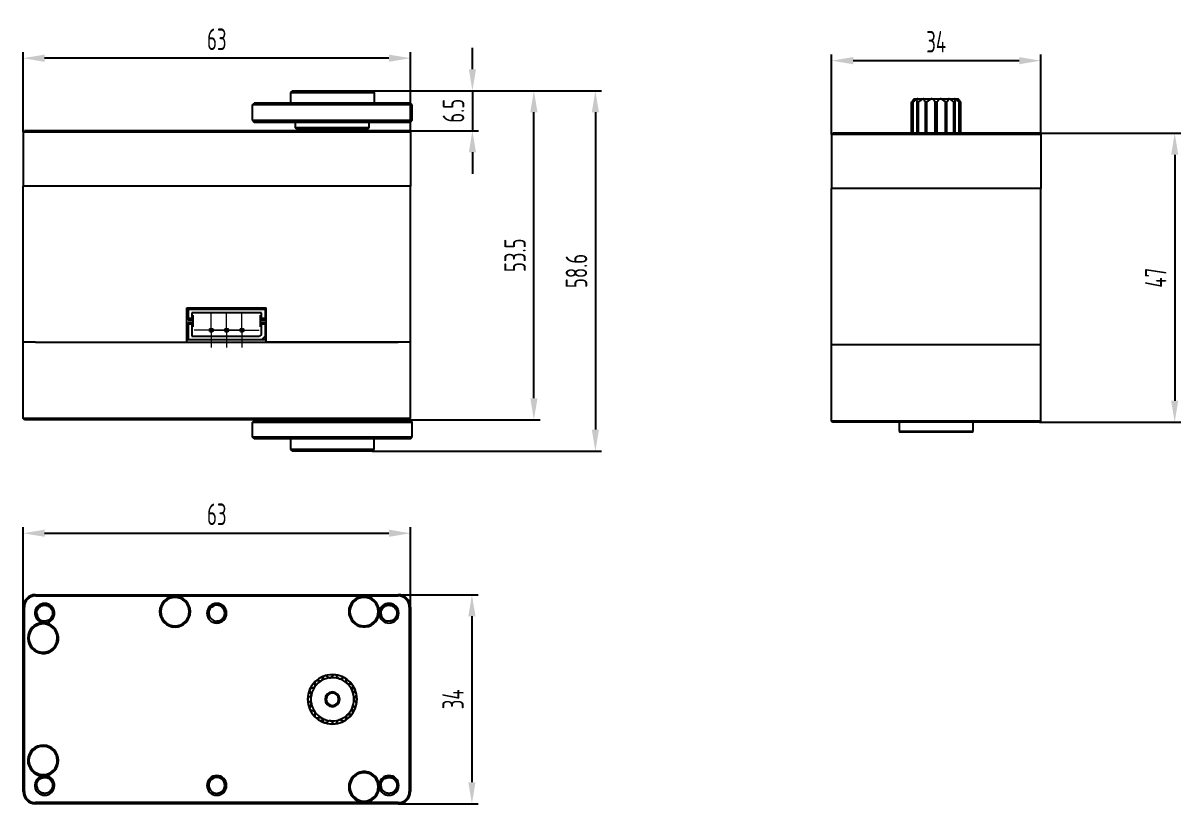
# Model space of a CAD drawing. Header units: inches. Extents: x -25 to 752, y -5 to 292.
# Drawn here: x 564.1 to 752.4, y 39.6 to 166.6 of the extents above; entities that cross this region are included whole.
import ezdxf

# ---------------------------------------------------------------- set-up
doc = ezdxf.new("R2010")
doc.units = ezdxf.units.IN
doc.header["$MEASUREMENT"] = 0
doc.layers.add('7标注层', color=4, linetype='Continuous')
doc.styles.add('PC_TEXTSTYLE', font='ISOCP.SHX', dxfattribs={"width": 0.707, "bigfont": 'GBCBIG.SHX'})
doc.dimstyles.new('GB_LINEAR', dxfattribs={"dimtxt": 3.5, "dimasz": 3.5, "dimexe": 1, "dimexo": 0, "dimgap": 1.5, "dimtad": 1, "dimdsep": 46, "dimtxsty": 'PC_TEXTSTYLE', "dimcen": 0, "dimclrd": 256, "dimclrt": 3, "dimadec": 0, "dimazin": 2, "dimtp": 0.1, "dimtm": 0.1, "dimtfac": 0.71, "dimtdec": 3, "dimtmove": 0, "dimatfit": 3, "dimfxl": 1, "dimtfill": 1, "dimarcsym": 0})

# ---------------------------------------------------------------- blocks, each defined once
blk = doc.blocks.new('*D39')
at = {"layer": '7标注层', "color": 0, "lineweight": -2}
for p, q in [((564.08, 148.88), (564.08, 161.88)), ((627.08, 148.88), (627.08, 161.88))]:
    blk.add_line(p, q, dxfattribs=at)
at = {"layer": '7标注层', "lineweight": -2}
blk.add_line((623.58, 160.88), (567.58, 160.88), dxfattribs=at)
at = {"layer": '7标注层'}
for points in [[(567.58, 161.46), (567.58, 160.29), (564.08, 160.88)], [(623.58, 160.29), (623.58, 161.46), (627.08, 160.88)]]:
    blk.add_solid(points, dxfattribs=at)
at = {"layer": 'Defpoints', "color": 0}
for p in [(564.08, 160.88), (564.08, 148.88), (627.08, 148.88)]:
    blk.add_point(p, dxfattribs=at)
at = {"layer": '7标注层', "color": 3, "insert": (595.58, 163.95), "char_height": 3.5, "attachment_point": 5, "style": 'PC_TEXTSTYLE', "bg_fill": 3, "box_fill_scale": 1.25, "bg_fill_color": 257, "bg_fill_transparency": 0}
blk.add_mtext('63', dxfattribs=at)
blk = doc.blocks.new('*D40')
at = {"layer": '7标注层', "color": 0, "lineweight": -2}
for p, q in [((695.6, 148.48), (695.6, 161.48)), ((729.6, 148.48), (729.6, 161.48))]:
    blk.add_line(p, q, dxfattribs=at)
at = {"layer": '7标注层', "lineweight": -2}
blk.add_line((699.1, 160.48), (726.1, 160.48), dxfattribs=at)
at = {"layer": '7标注层'}
for points in [[(699.1, 161.06), (699.1, 159.89), (695.6, 160.48)], [(726.1, 159.89), (726.1, 161.06), (729.6, 160.48)]]:
    blk.add_solid(points, dxfattribs=at)
at = {"layer": 'Defpoints', "color": 0}
for p in [(729.6, 160.48), (695.6, 148.48), (729.6, 148.48)]:
    blk.add_point(p, dxfattribs=at)
at = {"layer": '7标注层', "color": 3, "insert": (712.6, 163.55), "char_height": 3.5, "attachment_point": 5, "style": 'PC_TEXTSTYLE', "bg_fill": 3, "box_fill_scale": 1.25, "bg_fill_color": 257, "bg_fill_transparency": 0}
blk.add_mtext('34', dxfattribs=at)
blk = doc.blocks.new('*D41')
at = {"layer": '7标注层', "color": 0, "lineweight": -2}
for p, q in [((729.4, 148.68), (752.4, 148.68)), ((729.4, 101.68), (752.4, 101.68))]:
    blk.add_line(p, q, dxfattribs=at)
at = {"layer": '7标注层', "lineweight": -2}
blk.add_line((751.4, 145.18), (751.4, 105.18), dxfattribs=at)
at = {"layer": '7标注层'}
for points in [[(751.98, 145.18), (750.82, 145.18), (751.4, 148.68)], [(750.82, 105.18), (751.98, 105.18), (751.4, 101.68)]]:
    blk.add_solid(points, dxfattribs=at)
at = {"layer": 'Defpoints', "color": 0}
for p in [(729.4, 148.68), (729.4, 101.68), (751.4, 101.68)]:
    blk.add_point(p, dxfattribs=at)
at = {"layer": '7标注层', "color": 3, "insert": (748.32, 125.18), "char_height": 3.5, "attachment_point": 5, "rotation": 90, "style": 'PC_TEXTSTYLE', "bg_fill": 3, "box_fill_scale": 1.25, "bg_fill_color": 257, "bg_fill_transparency": 0}
blk.add_mtext('47', dxfattribs=at)
blk = doc.blocks.new('*D42')
at = {"layer": '7标注层', "color": 0, "lineweight": -2}
for p, q in [((564.08, 71.63), (564.08, 84.63)), ((627.08, 71.63), (627.08, 84.63))]:
    blk.add_line(p, q, dxfattribs=at)
at = {"layer": '7标注层', "lineweight": -2}
blk.add_line((567.58, 83.63), (623.58, 83.63), dxfattribs=at)
at = {"layer": '7标注层'}
for points in [[(567.58, 84.22), (567.58, 83.05), (564.08, 83.63)], [(623.58, 83.05), (623.58, 84.22), (627.08, 83.63)]]:
    blk.add_solid(points, dxfattribs=at)
at = {"layer": 'Defpoints', "color": 0}
for p in [(627.08, 83.63), (564.08, 71.63), (627.08, 71.63)]:
    blk.add_point(p, dxfattribs=at)
at = {"layer": '7标注层', "color": 3, "insert": (595.58, 86.71), "char_height": 3.5, "attachment_point": 5, "style": 'PC_TEXTSTYLE', "bg_fill": 3, "box_fill_scale": 1.25, "bg_fill_color": 257, "bg_fill_transparency": 0}
blk.add_mtext('63', dxfattribs=at)
blk = doc.blocks.new('*D43')
at = {"layer": '7标注层', "color": 0, "lineweight": -2}
for p, q in [((625.08, 73.63), (638.08, 73.63)), ((625.08, 39.63), (638.08, 39.63))]:
    blk.add_line(p, q, dxfattribs=at)
at = {"layer": '7标注层', "lineweight": -2}
blk.add_line((637.08, 70.13), (637.08, 43.13), dxfattribs=at)
at = {"layer": '7标注层'}
for points in [[(637.67, 70.13), (636.5, 70.13), (637.08, 73.63)], [(636.5, 43.13), (637.67, 43.13), (637.08, 39.63)]]:
    blk.add_solid(points, dxfattribs=at)
at = {"layer": 'Defpoints', "color": 0}
for p in [(625.08, 73.63), (625.08, 39.63), (637.08, 39.63)]:
    blk.add_point(p, dxfattribs=at)
at = {"layer": '7标注层', "color": 3, "insert": (634.01, 56.63), "char_height": 3.5, "attachment_point": 5, "rotation": 90, "style": 'PC_TEXTSTYLE', "bg_fill": 3, "box_fill_scale": 1.25, "bg_fill_color": 257, "bg_fill_transparency": 0}
blk.add_mtext('34', dxfattribs=at)
blk = doc.blocks.new('SW_CENTERMARKSYMBOL_0')
at = {"color": 0, "linetype": 'Continuous', "lineweight": 18}
for p, q in [((0, 2.5), (0, 2.8)), ((0, 0), (0, 2.5)), ((-2.5, 0), (-2.8, 0)), ((0, 0), (-2.5, 0)), ((0, 0), (0, -2.5)), ((0, 0), (2.5, 0)), ((2.5, 0), (2.8, 0)), ((0, -2.5), (0, -2.8))]:
    blk.add_line(p, q, dxfattribs=at)
blk = doc.blocks.new('SW_CENTERMARKSYMBOL_1')
at = {"color": 0, "linetype": 'Continuous', "lineweight": 18}
for p, q in [((0, 2.5), (0, 2.8)), ((0, 0), (0, 2.5)), ((-2.5, 0), (-2.8, 0)), ((0, 0), (-2.5, 0)), ((0, 0), (0, -2.5)), ((0, 0), (2.5, 0)), ((2.5, 0), (2.8, 0)), ((0, -2.5), (0, -2.8))]:
    blk.add_line(p, q, dxfattribs=at)
blk = doc.blocks.new('SW_CENTERMARKSYMBOL_2')
at = {"color": 0, "linetype": 'Continuous', "lineweight": 18}
for p, q in [((0, 2.5), (0, 2.8)), ((0, 0), (0, 2.5)), ((-2.5, 0), (-2.8, 0)), ((0, 0), (-2.5, 0)), ((0, 0), (0, -2.5)), ((0, 0), (2.5, 0)), ((2.5, 0), (2.8, 0)), ((0, -2.5), (0, -2.8))]:
    blk.add_line(p, q, dxfattribs=at)
blk = doc.blocks.new('*D44')
at = {"layer": '7标注层', "color": 0, "lineweight": -2}
for p, q in [((620.88, 155.58), (658.16, 155.58)), ((620.88, 96.98), (658.16, 96.98))]:
    blk.add_line(p, q, dxfattribs=at)
at = {"layer": '7标注层', "lineweight": -2}
blk.add_line((657.16, 152.08), (657.16, 100.48), dxfattribs=at)
at = {"layer": '7标注层'}
for points in [[(657.75, 152.08), (656.58, 152.08), (657.16, 155.58)], [(656.58, 100.48), (657.75, 100.48), (657.16, 96.98)]]:
    blk.add_solid(points, dxfattribs=at)
at = {"layer": 'Defpoints', "color": 0}
for p in [(620.88, 155.58), (620.88, 96.98), (657.16, 96.98)]:
    blk.add_point(p, dxfattribs=at)
at = {"layer": '7标注层', "color": 3, "insert": (654.09, 126.28), "char_height": 3.5, "attachment_point": 5, "rotation": 90, "style": 'PC_TEXTSTYLE', "bg_fill": 3, "box_fill_scale": 1.25, "bg_fill_color": 257, "bg_fill_transparency": 0}
blk.add_mtext('58.6', dxfattribs=at)
blk = doc.blocks.new('*D45')
at = {"layer": '7标注层', "lineweight": -2}
for p, q in [((637.16, 159.08), (637.16, 162.58)), ((637.16, 155.58), (637.16, 149.08)), ((637.16, 145.58), (637.16, 142.08))]:
    blk.add_line(p, q, dxfattribs=at)
at = {"layer": '7标注层', "color": 0, "lineweight": -2}
for p, q in [((620.88, 155.58), (638.16, 155.58)), ((626.88, 149.08), (638.16, 149.08))]:
    blk.add_line(p, q, dxfattribs=at)
at = {"layer": '7标注层'}
for points in [[(636.58, 159.08), (637.75, 159.08), (637.16, 155.58)], [(637.75, 145.58), (636.58, 145.58), (637.16, 149.08)]]:
    blk.add_solid(points, dxfattribs=at)
at = {"layer": 'Defpoints', "color": 0}
for p in [(620.88, 155.58), (626.88, 149.08)]:
    blk.add_point(p, dxfattribs=at)
at = {"layer": '7标注层', "color": 3, "insert": (634.09, 152.33), "char_height": 3.5, "attachment_point": 5, "rotation": 90, "style": 'PC_TEXTSTYLE', "bg_fill": 3, "box_fill_scale": 1.25, "bg_fill_color": 257, "bg_fill_transparency": 0}
blk.add_mtext('6.5', dxfattribs=at)
at = {"layer": 'Defpoints', "color": 0}
blk.add_point((637.16, 149.08), dxfattribs=at)
blk = doc.blocks.new('*D46')
at = {"layer": '7标注层', "color": 0, "lineweight": -2}
for p, q in [((642.43, 155.58), (648.16, 155.58)), ((626.88, 102.08), (648.16, 102.08))]:
    blk.add_line(p, q, dxfattribs=at)
at = {"layer": '7标注层', "lineweight": -2}
blk.add_line((647.16, 105.58), (647.16, 152.08), dxfattribs=at)
at = {"layer": '7标注层'}
for points in [[(647.75, 152.08), (646.58, 152.08), (647.16, 155.58)], [(646.58, 105.58), (647.75, 105.58), (647.16, 102.08)]]:
    blk.add_solid(points, dxfattribs=at)
at = {"layer": 'Defpoints', "color": 0}
for p in [(642.43, 155.58), (647.16, 155.58), (626.88, 102.08)]:
    blk.add_point(p, dxfattribs=at)
at = {"layer": '7标注层', "color": 3, "insert": (644.09, 128.83), "char_height": 3.5, "attachment_point": 5, "rotation": 90, "style": 'PC_TEXTSTYLE', "bg_fill": 3, "box_fill_scale": 1.25, "bg_fill_color": 257, "bg_fill_transparency": 0}
blk.add_mtext('53.5', dxfattribs=at)

msp = doc.modelspace()

# ---------------------------------------------------------------- linework, layer by layer
at = {"color": 7, "linetype": 'Continuous', "lineweight": 25}
for p, q in [((708.608, 148.677), (708.608, 153.777)), ((708.753, 148.677), (708.753, 153.777)), ((708.753, 153.777), (708.841, 153.777)), ((708.841, 148.677), (708.841, 153.777)), ((709.099, 154.277), (708.847, 154.026)), ((709.099, 154.277), (709.118, 154.277)), ((709.118, 154.277), (709.568, 154.277)), ((709.532, 148.677), (709.532, 153.777)), ((709.532, 153.777), (709.724, 153.777)), ((709.568, 154.277), (710.541, 154.277)), ((709.594, 154.239), (709.593, 154.248)), ((709.724, 148.677), (709.724, 153.777)), ((710.541, 154.277), (711.871, 154.277)), ((710.842, 148.677), (710.842, 153.777)), ((710.842, 153.777), (711.103, 153.777)), ((711.103, 148.677), (711.103, 153.777)), ((711.871, 154.277), (713.326, 154.277)), ((712.456, 148.677), (712.456, 153.777)), ((712.456, 153.777), (712.599, 153.777)), ((712.599, 153.777), (712.742, 153.777)), ((712.742, 148.677), (712.742, 153.777)), ((713.326, 154.277), (714.656, 154.277)), ((714.094, 148.677), (714.094, 153.777)), ((714.094, 153.777), (714.355, 153.777)), ((714.355, 148.677), (714.355, 153.777)), ((714.656, 154.277), (715.63, 154.277)), ((715.474, 148.677), (715.474, 153.777)), ((715.474, 153.777), (715.665, 153.777)), ((715.605, 154.247), (715.604, 154.239)), ((715.63, 154.277), (716.079, 154.277)), ((715.665, 148.677), (715.665, 153.777)), ((716.079, 154.277), (716.099, 154.277)), ((716.35, 154.025), (716.099, 154.277)), ((716.356, 148.677), (716.356, 153.777)), ((716.356, 153.777), (716.445, 153.777)), ((716.445, 148.677), (716.445, 153.777)), ((716.589, 148.677), (716.589, 153.777)), ((695.599, 148.477), (695.799, 148.677)), ((697.599, 148.477), (695.599, 148.477)), ((695.599, 148.477), (695.599, 139.677)), ((697.599, 148.677), (695.799, 148.677)), ((727.599, 148.677), (697.599, 148.677)), ((727.599, 148.477), (697.599, 148.477)), ((729.399, 148.677), (727.599, 148.677)), ((729.599, 148.477), (727.599, 148.477)), ((729.599, 148.477), (729.399, 148.677)), ((729.599, 148.477), (729.599, 139.677)), ((566.085, 140.077), (564.085, 140.077)), ((564.085, 114.677), (564.085, 140.077)), ((625.085, 140.077), (566.085, 140.077)), ((627.085, 140.077), (625.085, 140.077)), ((627.085, 114.677), (627.085, 140.077)), ((697.599, 139.677), (695.599, 139.677)), ((695.599, 114.277), (695.599, 139.677)), ((727.599, 139.677), (697.599, 139.677)), ((729.599, 139.677), (727.599, 139.677)), ((729.599, 114.277), (729.599, 139.677)), ((590.728, 120.277), (603.628, 120.277)), ((590.728, 114.677), (590.728, 120.277)), ((590.928, 120.077), (590.928, 118.627)), ((590.928, 120.077), (603.428, 120.077)), ((602.828, 119.477), (591.528, 119.477)), ((591.528, 119.477), (591.528, 118.627)), ((591.528, 119.077), (591.678, 119.077)), ((591.678, 119.077), (591.678, 117.177)), ((602.678, 117.177), (602.678, 119.077)), ((602.828, 119.077), (602.678, 119.077)), ((602.828, 118.627), (602.828, 119.477)), ((603.428, 120.077), (603.428, 118.627)), ((603.628, 114.677), (603.628, 120.277)), ((590.928, 118.627), (591.528, 118.627)), ((590.928, 118.327), (590.928, 118.627)), ((590.928, 118.327), (591.528, 118.327)), ((591.528, 117.927), (590.928, 117.927)), ((590.928, 117.627), (590.928, 117.927)), ((591.528, 117.627), (590.928, 117.627)), ((590.928, 117.627), (590.928, 115.077)), ((591.528, 118.627), (591.528, 118.327)), ((591.528, 117.927), (591.528, 117.627)), ((591.528, 117.627), (591.528, 115.677)), ((591.528, 117.177), (591.678, 117.177)), ((602.828, 117.177), (602.678, 117.177)), ((602.828, 118.627), (603.428, 118.627)), ((602.828, 118.327), (602.828, 118.627)), ((602.828, 118.327), (603.428, 118.327)), ((603.428, 117.927), (602.828, 117.927)), ((602.828, 117.627), (602.828, 117.927)), ((603.428, 117.627), (602.828, 117.627)), ((602.828, 115.977), (602.828, 117.627)), ((603.428, 118.627), (603.428, 118.327)), ((603.428, 117.927), (603.428, 117.627)), ((603.428, 117.627), (603.428, 115.677)), ((603.628, 115.077), (590.728, 115.077)), ((602.828, 115.077), (590.928, 115.077)), ((591.528, 115.677), (602.528, 115.677)), ((602.828, 115.977), (602.528, 115.677)), ((602.828, 115.077), (603.428, 115.677)), ((603.428, 115.477), (603.228, 115.477)), ((603.428, 115.677), (603.428, 115.477)), ((603.428, 115.477), (603.428, 115.077)), ((566.085, 114.677), (564.085, 114.677)), ((564.085, 102.277), (564.085, 114.677)), ((566.085, 114.677), (590.728, 114.677)), ((566.085, 114.677), (625.085, 114.677)), ((625.085, 114.677), (603.628, 114.677)), ((627.085, 114.677), (625.085, 114.677)), ((627.085, 102.277), (627.085, 114.677)), ((697.599, 114.277), (695.599, 114.277)), ((695.599, 101.877), (695.599, 114.277)), ((727.599, 114.277), (697.599, 114.277)), ((729.599, 114.277), (727.599, 114.277)), ((729.599, 101.877), (729.599, 114.277)), ((564.285, 102.077), (564.085, 102.277)), ((566.085, 102.277), (564.085, 102.277)), ((566.085, 102.077), (564.285, 102.077)), ((625.085, 102.277), (566.085, 102.277)), ((625.085, 102.077), (566.085, 102.077)), ((601.685, 101.977), (601.385, 101.677)), ((601.685, 101.977), (627.085, 101.977)), ((607.185, 102.077), (607.185, 101.977)), ((621.585, 101.977), (621.585, 102.077)), ((627.085, 102.277), (625.085, 102.277)), ((626.885, 102.077), (625.085, 102.077)), ((626.885, 102.077), (627.085, 102.277)), ((627.085, 101.977), (627.385, 101.677)), ((695.799, 101.677), (695.599, 101.877)), ((697.599, 101.877), (695.599, 101.877)), ((727.599, 101.877), (697.599, 101.877)), ((729.599, 101.877), (727.599, 101.877)), ((729.399, 101.677), (729.599, 101.877)), ((601.385, 99.277), (601.385, 101.677)), ((601.385, 101.677), (627.385, 101.677)), ((627.385, 99.277), (627.385, 101.677)), ((697.599, 101.677), (695.799, 101.677)), ((727.599, 101.677), (697.599, 101.677)), ((706.599, 101.677), (706.599, 100.177)), ((706.599, 100.177), (706.699, 100.077)), ((712.599, 100.177), (706.599, 100.177)), ((712.599, 100.077), (706.699, 100.077)), ((718.599, 100.177), (712.599, 100.177)), ((718.499, 100.077), (712.599, 100.077)), ((718.499, 100.077), (718.599, 100.177)), ((718.599, 100.177), (718.599, 101.677)), ((729.399, 101.677), (727.599, 101.677)), ((601.685, 98.977), (601.385, 99.277)), ((627.385, 99.277), (601.385, 99.277)), ((627.085, 98.977), (601.685, 98.977)), ((607.585, 98.977), (607.585, 97.277)), ((621.185, 97.277), (621.185, 98.977)), ((627.085, 98.977), (627.385, 99.277)), ((607.585, 97.277), (607.885, 96.977)), ((614.385, 97.277), (607.585, 97.277)), ((614.385, 96.977), (607.885, 96.977)), ((621.185, 97.277), (614.385, 97.277)), ((620.885, 96.977), (614.385, 96.977)), ((620.885, 96.977), (621.185, 97.277)), ((566.085, 73.632), (625.085, 73.632)), ((564.085, 41.632), (564.085, 71.632)), ((564.285, 41.632), (564.285, 71.632)), ((566.085, 73.432), (625.085, 73.432)), ((595.024, 71.791), (594.757, 71.613)), ((626.885, 71.632), (626.885, 41.632)), ((627.085, 71.632), (627.085, 41.632)), ((566.292, 70.494), (566.093, 70.473)), ((566.354, 70.286), (566.294, 70.586)), ((594.348, 70.231), (594.158, 70.169)), ((594.297, 70.569), (594.381, 70.151)), ((596.851, 70.486), (596.913, 70.516)), ((622.292, 70.494), (622.093, 70.473)), ((622.354, 70.286), (622.294, 70.586)), ((567.585, 69.332), (567.208, 69.407)), ((623.585, 69.332), (623.208, 69.407)), ((595.024, 43.791), (594.757, 43.613)), ((566.292, 42.494), (566.093, 42.473)), ((566.354, 42.286), (566.294, 42.586)), ((594.348, 42.231), (594.158, 42.169)), ((594.297, 42.569), (594.381, 42.151)), ((622.292, 42.494), (622.093, 42.473)), ((622.354, 42.286), (622.294, 42.586)), ((625.085, 39.832), (566.085, 39.832)), ((625.085, 39.632), (566.085, 39.632)), ((567.585, 41.332), (567.208, 41.407)), ((623.585, 41.332), (623.208, 41.407))]:
    msp.add_line(p, q, dxfattribs=at)
for centre in [(594.678, 116.652), (597.178, 116.652), (599.678, 116.652)]:
    msp.add_circle(centre, 0.3, dxfattribs=at)
for centre, radius, start, end in [((566.085, 71.632), 2, 90, 180), ((625.085, 71.632), 2, 0, 90), ((566.085, 71.632), 1.8, 90, 180), ((567.585, 70.632), 1.6, 90, 256.18384), ((567.585, 70.632), 1.6, 276.75854, 90), ((588.785, 70.882), 2.5, 90, 270), ((588.785, 70.882), 2.3, 90, 270), ((588.785, 70.882), 2.5, 270, 90), ((588.785, 70.882), 2.3, 270, 90), ((595.585, 70.632), 1.6, 90, 270), ((595.585, 70.632), 1.6, 270, 90), ((619.535, 70.882), 2.5, 3.03525, 180), ((619.535, 70.882), 2.3, 0, 180), ((623.585, 70.632), 1.6, 90, 166.17271), ((623.585, 70.632), 1.6, 270, 90), ((625.085, 71.632), 1.8, 0, 90), ((567.585, 70.632), 1.3, 186.09753, 258.09753), ((595.585, 70.632), 1.3, 198, 270), ((619.535, 70.882), 2.5, 180, 349.89854), ((619.535, 70.882), 2.3, 180, 0), ((623.585, 70.632), 1.6, 186.76527, 270), ((623.585, 70.632), 1.3, 186.09753, 258.09753), ((567.335, 66.582), 2.5, 93.0279, 180), ((567.335, 66.582), 2.5, 180, 79.9029), ((567.335, 66.582), 2.3, 86.48863, 180), ((567.335, 66.582), 2.3, 0, 86.48863), ((567.335, 66.582), 2.3, 180, 0), ((614.385, 56.632), 4.025, 0, 180), ((614.385, 56.632), 4, 110.04936, 129.95064), ((614.385, 56.632), 4, 105.95064, 110.04936), ((614.385, 56.632), 4, 86.04936, 105.95064), ((614.385, 56.632), 4, 81.95064, 86.04936), ((614.385, 56.632), 4, 62.04936, 81.95064), ((614.385, 56.632), 4, 153.95064, 158.04936), ((614.385, 56.632), 4, 134.04936, 153.95064), ((614.385, 56.632), 3.5, 144, 168), ((614.385, 56.632), 3.5, 120, 144), ((614.385, 56.632), 4, 129.95064, 134.04936), ((614.385, 56.632), 3.5, 96, 120), ((614.385, 56.632), 3.5, 72, 96), ((614.385, 56.632), 3.5, 48, 72), ((614.385, 56.632), 4, 57.95064, 62.04936), ((614.385, 56.632), 4, 38.04936, 57.95064), ((614.385, 56.632), 3.5, 24, 48), ((614.385, 56.632), 4, 33.95064, 38.04936), ((614.385, 56.632), 4, 14.04936, 33.95064), ((614.385, 56.632), 4.025, 180, 0), ((614.385, 56.632), 4, 177.95064, 180), ((614.385, 56.632), 4, 180, 182.04936), ((614.385, 56.632), 4, 158.04936, 177.95064), ((614.385, 56.632), 3.5, 168, 192), ((614.385, 56.632), 1.2, 90, 270), ((614.385, 56.632), 1, 90, 270), ((614.385, 56.632), 1.2, 270, 90), ((614.385, 56.632), 1, 270, 90), ((614.385, 56.632), 3.5, 0, 24), ((614.385, 56.632), 3.5, 336, 0), ((614.385, 56.632), 4, 9.95064, 14.04936), ((614.385, 56.632), 4, 0, 9.95064), ((614.385, 56.632), 4, 350.04936, 0), ((614.385, 56.632), 4, 182.04936, 201.95064), ((614.385, 56.632), 4, 201.95064, 206.04936), ((614.385, 56.632), 4, 206.04936, 225.95064), ((614.385, 56.632), 3.5, 192, 216), ((614.385, 56.632), 3.5, 312, 336), ((614.385, 56.632), 4, 326.04936, 345.95064), ((614.385, 56.632), 4, 345.95064, 350.04936), ((614.385, 56.632), 3.5, 216, 240), ((614.385, 56.632), 4, 225.95064, 230.04936), ((614.385, 56.632), 4, 230.04936, 249.95064), ((614.385, 56.632), 3.5, 240, 264), ((614.385, 56.632), 4, 249.95064, 254.04936), ((614.385, 56.632), 4, 254.04936, 273.95064), ((614.385, 56.632), 3.5, 264, 288), ((614.385, 56.632), 4, 278.04936, 297.95064), ((614.385, 56.632), 3.5, 288, 312), ((614.385, 56.632), 4, 297.95064, 302.04936), ((614.385, 56.632), 4, 302.04936, 321.95064), ((614.385, 56.632), 4, 321.95064, 326.04936), ((614.385, 56.632), 4, 273.95064, 278.04936), ((567.335, 46.682), 2.5, 0, 266.97304), ((567.335, 46.682), 2.3, 0, 180), ((567.335, 46.682), 2.3, 180, 273.51926), ((567.335, 46.682), 2.3, 273.51926, 0), ((567.335, 46.682), 2.5, 280.09691, 0), ((567.585, 42.632), 1.6, 103.81468, 270), ((567.585, 42.632), 1.6, 270, 83.24174), ((595.585, 42.632), 1.6, 90, 270), ((595.585, 42.632), 1.6, 270, 90), ((619.535, 42.382), 2.5, 10.10151, 180), ((619.535, 42.382), 2.3, 0, 180), ((623.585, 42.632), 1.6, 90, 173.23465), ((623.585, 42.632), 1.6, 270, 90), ((566.085, 41.632), 2, 180, 270), ((566.085, 41.632), 1.8, 180, 270), ((567.585, 42.632), 1.3, 186.09753, 258.09753), ((595.585, 42.632), 1.3, 198, 270), ((619.535, 42.382), 2.5, 180, 356.96496), ((619.535, 42.382), 2.3, 180, 0), ((623.585, 42.632), 1.6, 193.82699, 270), ((623.585, 42.632), 1.3, 186.09753, 258.09753), ((625.085, 41.632), 1.8, 270, 0), ((625.085, 41.632), 2, 270, 0)]:
    msp.add_arc(centre, radius, start, end, dxfattribs=at)
for points in [[(709.07, 154.239), (708.93, 154.111), (708.779, 153.961), (708.608, 153.777)], [(708.753, 153.777), (708.879, 153.961), (708.991, 154.111), (709.094, 154.239)], [(709.479, 154.239), (709.285, 154.111), (709.077, 153.961), (708.841, 153.777)], [(709.118, 154.277), (709.114, 154.277), (709.1, 154.267), (709.07, 154.239)], [(709.568, 154.277), (709.548, 154.277), (709.52, 154.267), (709.479, 154.239)], [(709.532, 153.777), (709.555, 153.961), (709.575, 154.111), (709.594, 154.239)], [(709.593, 154.258), (709.59, 154.272), (709.581, 154.277), (709.568, 154.277)], [(710.427, 154.239), (710.214, 154.111), (709.984, 153.961), (709.724, 153.777)], [(710.541, 154.277), (710.51, 154.277), (710.473, 154.267), (710.427, 154.239)], [(710.613, 154.239), (710.598, 154.266), (710.572, 154.277), (710.541, 154.277)], [(710.842, 153.777), (710.757, 153.961), (710.682, 154.111), (710.613, 154.239)], [(711.751, 154.239), (711.555, 154.111), (711.343, 153.961), (711.103, 153.777)], [(711.871, 154.277), (711.833, 154.277), (711.793, 154.267), (711.751, 154.239)], [(711.976, 154.239), (711.945, 154.266), (711.907, 154.277), (711.871, 154.277)], [(712.456, 153.777), (712.278, 153.961), (712.121, 154.111), (711.976, 154.239)], [(713.222, 154.239), (713.076, 154.111), (712.919, 153.961), (712.742, 153.777)], [(713.326, 154.277), (713.289, 154.277), (713.253, 154.267), (713.222, 154.239)], [(713.446, 154.239), (713.404, 154.266), (713.363, 154.277), (713.326, 154.277)], [(714.094, 153.777), (713.854, 153.961), (713.642, 154.111), (713.446, 154.239)], [(714.584, 154.239), (714.515, 154.111), (714.44, 153.961), (714.355, 153.777)], [(714.656, 154.277), (714.625, 154.277), (714.599, 154.267), (714.584, 154.239)], [(714.77, 154.239), (714.725, 154.266), (714.686, 154.277), (714.656, 154.277)], [(715.474, 153.777), (715.213, 153.961), (714.983, 154.111), (714.77, 154.239)], [(715.604, 154.239), (715.622, 154.111), (715.642, 153.961), (715.665, 153.777)], [(715.718, 154.239), (715.677, 154.266), (715.648, 154.277), (715.63, 154.277)], [(716.356, 153.777), (716.12, 153.961), (715.911, 154.111), (715.718, 154.239)], [(716.127, 154.239), (716.098, 154.266), (716.083, 154.277), (716.079, 154.277)], [(716.103, 154.239), (716.207, 154.111), (716.319, 153.961), (716.445, 153.777)], [(716.589, 153.777), (716.418, 153.961), (716.267, 154.111), (716.127, 154.239)], [(594.805, 71.852), (595.04, 71.994), (595.315, 72.065), (595.585, 72.057)], [(595.585, 71.932), (595.338, 71.932), (595.092, 71.86), (594.885, 71.728)], [(567.585, 69.324), (567.494, 69.327), (567.404, 69.339), (567.317, 69.36)], [(567.585, 69.051), (567.552, 69.053), (567.519, 69.055), (567.487, 69.057)], [(623.585, 69.324), (623.494, 69.327), (623.404, 69.339), (623.317, 69.36)], [(612.716, 59.752), (612.806, 59.946), (612.904, 60.154), (613.013, 60.39)], [(613.286, 60.478), (613.514, 60.352), (613.715, 60.24), (613.901, 60.137)], [(614.129, 60.161), (614.29, 60.301), (614.464, 60.452), (614.66, 60.623)], [(614.945, 60.593), (615.102, 60.385), (615.24, 60.201), (615.368, 60.031)], [(610.791, 58.389), (611.038, 58.474), (611.255, 58.549), (611.457, 58.618)], [(611.457, 58.618), (611.499, 58.633), (611.531, 58.659), (611.553, 58.69)], [(611.553, 58.69), (611.576, 58.721), (611.591, 58.758), (611.591, 58.804)], [(611.591, 58.804), (611.595, 59.017), (611.599, 59.247), (611.604, 59.507)], [(611.816, 59.699), (612.076, 59.676), (612.305, 59.656), (612.517, 59.637)], [(612.517, 59.637), (612.562, 59.633), (612.602, 59.645), (612.635, 59.663)], [(612.635, 59.663), (612.668, 59.683), (612.697, 59.711), (612.716, 59.752)], [(613.901, 60.137), (613.941, 60.115), (613.982, 60.109), (614.019, 60.113)], [(614.019, 60.113), (614.057, 60.117), (614.095, 60.131), (614.129, 60.161)], [(615.368, 60.031), (615.396, 59.995), (615.431, 59.973), (615.466, 59.961)], [(615.466, 59.961), (615.503, 59.949), (615.543, 59.947), (615.587, 59.96)], [(615.587, 59.96), (615.791, 60.022), (616.011, 60.09), (616.26, 60.166)], [(616.507, 60.023), (616.566, 59.769), (616.618, 59.544), (616.666, 59.337)], [(616.666, 59.337), (616.676, 59.293), (616.699, 59.258), (616.727, 59.233)], [(616.727, 59.233), (616.755, 59.208), (616.791, 59.189), (616.836, 59.183)], [(616.836, 59.183), (617.048, 59.157), (617.277, 59.129), (617.535, 59.098)], [(617.703, 58.866), (617.653, 58.61), (617.609, 58.384), (617.569, 58.175)], [(610.387, 56.775), (610.578, 56.953), (610.746, 57.11), (610.902, 57.255)], [(610.95, 57.48), (610.866, 57.676), (610.776, 57.888), (610.675, 58.128)], [(610.902, 57.255), (610.935, 57.286), (610.953, 57.323), (610.961, 57.36)], [(610.961, 57.36), (610.969, 57.398), (610.968, 57.438), (610.95, 57.48)], [(617.569, 58.175), (617.56, 58.131), (617.567, 58.09), (617.582, 58.056)], [(617.582, 58.056), (617.598, 58.021), (617.623, 57.99), (617.662, 57.966)], [(617.662, 57.966), (617.845, 57.856), (618.042, 57.737), (618.265, 57.603)], [(617.921, 56.747), (617.895, 56.71), (617.885, 56.67), (617.885, 56.632)], [(617.885, 56.632), (617.885, 56.594), (617.895, 56.555), (617.921, 56.518)], [(618.325, 57.324), (618.175, 57.11), (618.043, 56.921), (617.921, 56.747)], [(617.921, 56.518), (618.043, 56.343), (618.175, 56.154), (618.325, 55.941)], [(610.902, 56.009), (610.746, 56.155), (610.577, 56.312), (610.387, 56.489)], [(610.675, 55.137), (610.777, 55.377), (610.867, 55.589), (610.95, 55.785)], [(611.457, 54.647), (611.255, 54.716), (611.037, 54.791), (610.791, 54.876)], [(610.961, 55.905), (610.953, 55.942), (610.936, 55.978), (610.902, 56.009)], [(610.95, 55.785), (610.967, 55.827), (610.969, 55.868), (610.961, 55.905)], [(611.553, 54.575), (611.531, 54.606), (611.5, 54.632), (611.457, 54.647)], [(617.582, 55.209), (617.567, 55.174), (617.56, 55.134), (617.569, 55.089)], [(617.569, 55.089), (617.609, 54.88), (617.653, 54.654), (617.703, 54.398)], [(617.662, 55.299), (617.623, 55.276), (617.597, 55.243), (617.582, 55.209)], [(618.265, 55.661), (618.042, 55.527), (617.844, 55.408), (617.662, 55.299)], [(611.591, 54.461), (611.591, 54.506), (611.575, 54.545), (611.553, 54.575)], [(611.604, 53.757), (611.599, 54.018), (611.595, 54.248), (611.591, 54.461)], [(612.517, 53.627), (612.305, 53.609), (612.075, 53.589), (611.816, 53.566)], [(612.635, 53.601), (612.602, 53.62), (612.563, 53.631), (612.517, 53.627)], [(612.716, 53.513), (612.697, 53.554), (612.667, 53.583), (612.635, 53.601)], [(613.013, 52.875), (612.903, 53.111), (612.806, 53.32), (612.716, 53.513)], [(613.901, 53.128), (613.714, 53.024), (613.513, 52.912), (613.286, 52.786)], [(614.019, 53.152), (613.981, 53.156), (613.941, 53.15), (613.901, 53.128)], [(614.129, 53.104), (614.095, 53.133), (614.056, 53.148), (614.019, 53.152)], [(614.66, 52.642), (614.464, 52.813), (614.29, 52.964), (614.129, 53.104)], [(615.368, 53.234), (615.24, 53.063), (615.101, 52.879), (614.945, 52.672)], [(615.466, 53.304), (615.43, 53.292), (615.396, 53.27), (615.368, 53.234)], [(615.587, 53.305), (615.543, 53.318), (615.502, 53.315), (615.466, 53.304)], [(616.26, 53.099), (616.01, 53.175), (615.79, 53.243), (615.587, 53.305)], [(616.666, 53.928), (616.618, 53.72), (616.566, 53.495), (616.507, 53.242)], [(616.727, 54.031), (616.698, 54.006), (616.676, 53.972), (616.666, 53.928)], [(616.836, 54.081), (616.791, 54.076), (616.754, 54.056), (616.727, 54.031)], [(617.535, 54.167), (617.276, 54.135), (617.047, 54.107), (616.836, 54.081)], [(567.487, 44.208), (567.519, 44.21), (567.552, 44.212), (567.585, 44.214)], [(594.805, 43.852), (595.04, 43.994), (595.315, 44.065), (595.585, 44.057)], [(595.585, 43.932), (595.338, 43.932), (595.092, 43.86), (594.885, 43.728)], [(567.585, 41.324), (567.494, 41.327), (567.404, 41.339), (567.317, 41.36)], [(623.585, 41.324), (623.494, 41.327), (623.404, 41.339), (623.317, 41.36)]]:
    msp.add_open_spline(points, degree=3, dxfattribs=at)
for points, knots in [([(709.094, 154.239), (709.099, 154.246), (709.109, 154.258), (709.118, 154.271), (709.118, 154.273), (709.117, 154.274)], [0, 0, 0, 0, 0.3858346, 0.7233617, 1, 1, 1, 1]), ([(715.63, 154.277), (715.619, 154.276), (715.607, 154.275), (715.607, 154.264), (715.606, 154.263)], [0, 0, 0, 0, 0.9047559, 1, 1, 1, 1]), ([(716.081, 154.273), (716.081, 154.272), (716.081, 154.268), (716.095, 154.249), (716.103, 154.239)], [0, 0, 0, 0, 0.4187454, 1, 1, 1, 1]), ([(566.093, 70.473), (566.077, 70.682), (566.104, 70.893), (566.243, 71.284), (566.353, 71.464), (566.635, 71.762), (566.807, 71.879), (567.182, 72.034), (567.384, 72.071), (567.585, 72.066)], [0, 0, 0, 0, 0.25, 0.25, 0.5, 0.5, 0.75, 0.75, 1, 1, 1, 1]), ([(566.292, 70.494), (566.269, 70.712), (566.302, 70.935), (566.472, 71.338), (566.608, 71.518), (566.952, 71.789), (567.159, 71.88), (567.591, 71.951), (568.041, 71.91), (568.415, 71.657), (568.704, 71.329), (568.807, 71.127), (568.901, 70.7), (568.893, 70.474), (568.77, 70.055), (568.654, 69.861), (568.498, 69.707)], [0, 0, 0, 0, 0.125, 0.125, 0.25, 0.25, 0.375, 0.375, 0.5, 0.625, 0.625, 0.75, 0.75, 0.875, 0.875, 1, 1, 1, 1]), ([(567.585, 72.066), (567.867, 72.058), (568.144, 71.964), (568.596, 71.642), (568.771, 71.414), (568.964, 70.903), (568.981, 70.621), (568.859, 70.099), (568.719, 69.859), (568.526, 69.679)], [0, 0, 0, 0, 0.25, 0.25, 0.5, 0.5, 0.75, 0.75, 1, 1, 1, 1]), ([(594.158, 70.169), (594.065, 70.484), (594.08, 70.828), (594.315, 71.431), (594.533, 71.688), (594.805, 71.852)], [0, 0, 0, 0, 0.5, 0.5, 1, 1, 1, 1]), ([(594.885, 71.728), (594.644, 71.574), (594.457, 71.339), (594.265, 70.802), (594.26, 70.502), (594.348, 70.231)], [0, 0, 0, 0, 0.5, 0.5, 1, 1, 1, 1]), ([(595.585, 72.057), (595.771, 72.052), (595.956, 72.01), (596.293, 71.859), (596.445, 71.751), (596.696, 71.485), (596.794, 71.328), (596.922, 70.991), (596.952, 70.811), (596.942, 70.454), (596.901, 70.278), (596.757, 69.956), (596.653, 69.811), (596.399, 69.571), (596.249, 69.478), (595.927, 69.356), (595.755, 69.327), (595.585, 69.332)], [0, 0, 0, 0, 0.125, 0.125, 0.25, 0.25, 0.375, 0.375, 0.5, 0.5, 0.625, 0.625, 0.75, 0.75, 0.875, 0.875, 1, 1, 1, 1]), ([(595.585, 69.332), (595.755, 69.332), (595.925, 69.366), (596.239, 69.496), (596.384, 69.593), (596.624, 69.833), (596.721, 69.978), (596.851, 70.292), (596.885, 70.462), (596.885, 70.803), (596.851, 70.973), (596.721, 71.287), (596.624, 71.431), (596.384, 71.672), (596.239, 71.768), (595.925, 71.899), (595.755, 71.932), (595.585, 71.932)], [0, 0, 0, 0, 0.125, 0.125, 0.25, 0.25, 0.375, 0.375, 0.5, 0.5, 0.625, 0.625, 0.75, 0.75, 0.875, 0.875, 1, 1, 1, 1]), ([(622.093, 70.473), (622.077, 70.682), (622.104, 70.893), (622.243, 71.284), (622.353, 71.464), (622.635, 71.762), (622.807, 71.879), (623.182, 72.034), (623.384, 72.071), (623.585, 72.066)], [0, 0, 0, 0, 0.25, 0.25, 0.5, 0.5, 0.75, 0.75, 1, 1, 1, 1]), ([(622.292, 70.494), (622.269, 70.712), (622.302, 70.935), (622.472, 71.338), (622.608, 71.518), (622.952, 71.789), (623.159, 71.88), (623.591, 71.951), (624.041, 71.91), (624.415, 71.657), (624.704, 71.329), (624.807, 71.127), (624.901, 70.7), (624.893, 70.474), (624.77, 70.055), (624.654, 69.861), (624.498, 69.707)], [0, 0, 0, 0, 0.125, 0.125, 0.25, 0.25, 0.375, 0.375, 0.5, 0.625, 0.625, 0.75, 0.75, 0.875, 0.875, 1, 1, 1, 1]), ([(623.585, 72.066), (623.867, 72.058), (624.144, 71.964), (624.596, 71.642), (624.771, 71.414), (624.964, 70.903), (624.981, 70.621), (624.859, 70.099), (624.719, 69.859), (624.526, 69.679)], [0, 0, 0, 0, 0.25, 0.25, 0.5, 0.5, 0.75, 0.75, 1, 1, 1, 1]), ([(568.498, 69.708), (568.469, 69.681), (568.416, 69.631), (568.334, 69.569), (568.261, 69.521), (568.198, 69.485), (568.147, 69.46), (568.108, 69.442), (568.022, 69.406), (567.893, 69.366), (567.726, 69.337), (567.627, 69.334), (567.585, 69.333)], [0, 0, 0, 0, 0.1159662, 0.2170347, 0.303248, 0.3746545, 0.4312861, 0.4731483, 0.5002323, 0.7069007, 0.8736036, 1, 1, 1, 1]), ([(568.526, 69.679), (568.398, 69.561), (568.248, 69.468), (567.926, 69.347), (567.755, 69.319), (567.585, 69.324)], [0, 0, 0, 0, 0.5, 0.5, 1, 1, 1, 1]), ([(621.996, 70.444), (621.997, 70.481), (622, 70.554), (622.005, 70.664), (622.011, 70.774), (622.017, 70.847), (622.02, 70.883)], [0, 0, 0, 0, 0.2521995, 0.5014439, 0.7499598, 1, 1, 1, 1]), ([(622.02, 70.883), (622.022, 70.905), (622.025, 70.949), (622.029, 70.993), (622.031, 71.015)], [0, 0, 0, 0, 0.4968019, 1, 1, 1, 1]), ([(624.498, 69.708), (624.469, 69.681), (624.416, 69.631), (624.334, 69.569), (624.261, 69.521), (624.198, 69.485), (624.147, 69.46), (624.108, 69.442), (624.022, 69.406), (623.893, 69.366), (623.726, 69.337), (623.627, 69.334), (623.585, 69.333)], [0, 0, 0, 0, 0.1159662, 0.2170347, 0.303248, 0.3746545, 0.4312861, 0.4731483, 0.5002323, 0.7069007, 0.8736036, 1, 1, 1, 1]), ([(624.526, 69.679), (624.398, 69.561), (624.248, 69.468), (623.926, 69.347), (623.755, 69.319), (623.585, 69.324)], [0, 0, 0, 0, 0.5, 0.5, 1, 1, 1, 1]), ([(567.487, 69.057), (567.44, 69.06), (567.389, 69.063), (567.294, 69.07), (567.247, 69.075), (567.203, 69.079)], [0, 0, 0, 0, 0.4937879, 0.5330541, 1, 1, 1, 1]), ([(567.773, 69.044), (567.742, 69.045), (567.679, 69.047), (567.616, 69.05), (567.585, 69.051)], [0, 0, 0, 0, 0.5027946, 1, 1, 1, 1]), ([(595.083, 69.434), (595.084, 69.433), (595.226, 69.338), (595.406, 69.335), (595.585, 69.332)], [0, 0, 0, 0, 0.0104059, 1, 1, 1, 1]), ([(566.093, 42.473), (566.077, 42.682), (566.104, 42.893), (566.243, 43.284), (566.353, 43.464), (566.635, 43.762), (566.807, 43.879), (567.182, 44.034), (567.384, 44.071), (567.585, 44.066)], [0, 0, 0, 0, 0.25, 0.25, 0.5, 0.5, 0.75, 0.75, 1, 1, 1, 1]), ([(566.292, 42.494), (566.269, 42.712), (566.302, 42.935), (566.472, 43.338), (566.608, 43.518), (566.952, 43.789), (567.159, 43.88), (567.591, 43.951), (568.041, 43.91), (568.415, 43.657), (568.704, 43.329), (568.807, 43.127), (568.901, 42.7), (568.893, 42.474), (568.77, 42.055), (568.654, 41.861), (568.498, 41.707)], [0, 0, 0, 0, 0.125, 0.125, 0.25, 0.25, 0.375, 0.375, 0.5, 0.625, 0.625, 0.75, 0.75, 0.875, 0.875, 1, 1, 1, 1]), ([(567.203, 44.186), (567.25, 44.19), (567.344, 44.199), (567.439, 44.205), (567.487, 44.208)], [0, 0, 0, 0, 0.50252249, 1, 1, 1, 1]), ([(567.585, 44.214), (567.616, 44.215), (567.679, 44.218), (567.742, 44.22), (567.773, 44.221)], [0, 0, 0, 0, 0.4971678, 1, 1, 1, 1]), ([(567.585, 44.066), (567.867, 44.058), (568.144, 43.964), (568.596, 43.642), (568.771, 43.414), (568.964, 42.903), (568.981, 42.621), (568.859, 42.099), (568.719, 41.859), (568.526, 41.679)], [0, 0, 0, 0, 0.25, 0.25, 0.5, 0.5, 0.75, 0.75, 1, 1, 1, 1]), ([(594.158, 42.169), (594.065, 42.484), (594.08, 42.828), (594.315, 43.431), (594.533, 43.688), (594.805, 43.852)], [0, 0, 0, 0, 0.5, 0.5, 1, 1, 1, 1]), ([(594.885, 43.728), (594.644, 43.574), (594.457, 43.339), (594.265, 42.802), (594.26, 42.502), (594.348, 42.231)], [0, 0, 0, 0, 0.5, 0.5, 1, 1, 1, 1]), ([(595.585, 44.057), (595.771, 44.052), (595.956, 44.01), (596.293, 43.859), (596.445, 43.751), (596.696, 43.485), (596.794, 43.328), (596.922, 42.991), (596.952, 42.811), (596.942, 42.454), (596.901, 42.278), (596.757, 41.956), (596.653, 41.811), (596.399, 41.571), (596.249, 41.478), (595.927, 41.356), (595.755, 41.327), (595.585, 41.332)], [0, 0, 0, 0, 0.125, 0.125, 0.25, 0.25, 0.375, 0.375, 0.5, 0.5, 0.625, 0.625, 0.75, 0.75, 0.875, 0.875, 1, 1, 1, 1]), ([(595.585, 41.332), (595.755, 41.332), (595.925, 41.366), (596.239, 41.496), (596.384, 41.593), (596.624, 41.833), (596.721, 41.978), (596.851, 42.292), (596.885, 42.462), (596.885, 42.803), (596.851, 42.973), (596.721, 43.287), (596.624, 43.431), (596.384, 43.672), (596.239, 43.768), (595.925, 43.899), (595.755, 43.932), (595.585, 43.932)], [0, 0, 0, 0, 0.125, 0.125, 0.25, 0.25, 0.375, 0.375, 0.5, 0.5, 0.625, 0.625, 0.75, 0.75, 0.875, 0.875, 1, 1, 1, 1]), ([(622.093, 42.473), (622.077, 42.682), (622.104, 42.893), (622.243, 43.284), (622.353, 43.464), (622.635, 43.762), (622.807, 43.879), (623.182, 44.034), (623.384, 44.071), (623.585, 44.066)], [0, 0, 0, 0, 0.25, 0.25, 0.5, 0.5, 0.75, 0.75, 1, 1, 1, 1]), ([(622.292, 42.494), (622.269, 42.712), (622.302, 42.935), (622.472, 43.338), (622.608, 43.518), (622.952, 43.789), (623.159, 43.88), (623.591, 43.951), (624.041, 43.91), (624.415, 43.657), (624.704, 43.329), (624.807, 43.127), (624.901, 42.7), (624.893, 42.474), (624.77, 42.055), (624.654, 41.861), (624.498, 41.707)], [0, 0, 0, 0, 0.125, 0.125, 0.25, 0.25, 0.375, 0.375, 0.5, 0.625, 0.625, 0.75, 0.75, 0.875, 0.875, 1, 1, 1, 1]), ([(623.585, 44.066), (623.867, 44.058), (624.144, 43.964), (624.596, 43.642), (624.771, 43.414), (624.964, 42.903), (624.981, 42.621), (624.859, 42.099), (624.719, 41.859), (624.526, 41.679)], [0, 0, 0, 0, 0.25, 0.25, 0.5, 0.5, 0.75, 0.75, 1, 1, 1, 1]), ([(568.498, 41.708), (568.469, 41.681), (568.416, 41.631), (568.334, 41.569), (568.261, 41.521), (568.198, 41.485), (568.147, 41.46), (568.108, 41.442), (568.022, 41.406), (567.893, 41.366), (567.726, 41.337), (567.627, 41.334), (567.585, 41.333)], [0, 0, 0, 0, 0.1159662, 0.2170347, 0.303248, 0.3746545, 0.4312861, 0.4731483, 0.5002323, 0.7069007, 0.8736036, 1, 1, 1, 1]), ([(568.526, 41.679), (568.398, 41.561), (568.248, 41.468), (567.926, 41.347), (567.755, 41.319), (567.585, 41.324)], [0, 0, 0, 0, 0.5, 0.5, 1, 1, 1, 1]), ([(595.083, 41.434), (595.084, 41.433), (595.226, 41.338), (595.406, 41.335), (595.585, 41.332)], [0, 0, 0, 0, 0.0104059, 1, 1, 1, 1]), ([(622.02, 42.383), (622.017, 42.42), (622.011, 42.492), (622.005, 42.602), (622, 42.711), (621.997, 42.784), (621.996, 42.821)], [0, 0, 0, 0, 0.2500217, 0.4985434, 0.7477999, 1, 1, 1, 1]), ([(622.031, 42.25), (622.029, 42.272), (622.025, 42.317), (622.021, 42.361), (622.02, 42.383)], [0, 0, 0, 0, 0.5032163, 1, 1, 1, 1]), ([(624.498, 41.708), (624.469, 41.681), (624.416, 41.631), (624.334, 41.569), (624.261, 41.521), (624.198, 41.485), (624.147, 41.46), (624.108, 41.442), (624.022, 41.406), (623.893, 41.366), (623.726, 41.337), (623.627, 41.334), (623.585, 41.333)], [0, 0, 0, 0, 0.1159662, 0.2170347, 0.303248, 0.3746545, 0.4312861, 0.4731483, 0.5002323, 0.7069007, 0.8736036, 1, 1, 1, 1]), ([(624.526, 41.679), (624.398, 41.561), (624.248, 41.468), (623.926, 41.347), (623.755, 41.319), (623.585, 41.324)], [0, 0, 0, 0, 0.5, 0.5, 1, 1, 1, 1])]:
    msp.add_open_spline(points, degree=3, knots=knots, dxfattribs=at)

# ---------------------------------------------------------------- block references
at = {"color": 7, "linetype": 'Continuous', "lineweight": 18}
for name, p in [('SW_CENTERMARKSYMBOL_1', (594.678, 116.652)), ('SW_CENTERMARKSYMBOL_0', (597.178, 116.652)), ('SW_CENTERMARKSYMBOL_2', (599.678, 116.652))]:
    msp.add_blockref(name, p, dxfattribs=at)

# ---------------------------------------------------------------- dimensions: what is measured, and where the dimension line sits
at = {"layer": '7标注层'}
dim = msp.add_linear_dim(base=(564.085, 160.877), p1=(627.085, 148.877), p2=(564.085, 148.877), dimstyle='GB_LINEAR', override={"dimscale": 1, "dimgap": 1.5, "dimtad": 1, "dimjust": 0, "dimdec": 2, "dimlfac": 1, "dimse1": 0, "dimse2": 0, "dimsd1": 0, "dimsd2": 0, "dimclrd": 256, "dimclre": 0, "dimtofl": 1, "dimtvp": 0.1}, dxfattribs=at)
dim.commit()
dim.dimension.update_dxf_attribs({"geometry": '*D39', "text_midpoint": (595.585, 163.952)})

# ---------------------------------------------------------------- next in the draw order: linework, layer by layer
at = {"color": 7, "linetype": 'Continuous', "lineweight": 25}
for p, q in [((607.885, 155.577), (607.585, 155.277)), ((607.585, 155.277), (621.185, 155.277)), ((607.585, 155.277), (607.585, 153.577)), ((607.885, 155.577), (620.885, 155.577)), ((620.885, 155.577), (621.185, 155.277)), ((621.185, 155.277), (621.185, 153.577)), ((601.385, 153.277), (601.685, 153.577)), ((627.385, 153.277), (601.385, 153.277)), ((601.385, 150.777), (601.385, 153.277)), ((627.085, 153.577), (601.685, 153.577)), ((627.385, 153.277), (627.085, 153.577)), ((627.385, 150.777), (627.385, 153.277)), ((601.385, 150.777), (627.385, 150.777)), ((601.385, 150.777), (601.685, 150.477)), ((627.385, 150.777), (627.085, 150.477)), ((564.085, 148.877), (564.285, 149.077)), ((566.085, 148.877), (564.085, 148.877)), ((564.085, 148.877), (564.085, 140.077)), ((566.085, 149.077), (564.285, 149.077)), ((625.085, 149.077), (566.085, 149.077)), ((625.085, 148.877), (566.085, 148.877)), ((601.685, 150.477), (627.085, 150.477)), ((608.385, 149.577), (608.385, 150.477)), ((620.385, 149.577), (608.385, 149.577)), ((608.585, 149.377), (608.385, 149.577)), ((620.185, 149.377), (608.585, 149.377)), ((610.385, 149.077), (610.385, 149.377)), ((610.387, 149.077), (610.387, 149.377)), ((610.675, 149.077), (610.675, 149.377)), ((610.791, 149.077), (610.791, 149.377)), ((611.604, 149.077), (611.604, 149.377)), ((611.816, 149.077), (611.816, 149.377)), ((613.013, 149.077), (613.013, 149.377)), ((613.286, 149.077), (613.286, 149.377)), ((614.66, 149.077), (614.66, 149.377)), ((614.945, 149.077), (614.945, 149.377)), ((616.26, 149.077), (616.26, 149.377)), ((616.507, 149.077), (616.507, 149.377)), ((617.535, 149.077), (617.535, 149.377)), ((617.703, 149.077), (617.703, 149.377)), ((618.265, 149.077), (618.265, 149.377)), ((618.325, 149.077), (618.325, 149.377)), ((620.185, 149.377), (620.385, 149.577)), ((620.385, 149.577), (620.385, 150.477)), ((622.035, 149.077), (622.037, 149.079)), ((626.885, 149.077), (625.085, 149.077)), ((627.085, 148.877), (625.085, 148.877)), ((627.085, 148.877), (626.885, 149.077)), ((627.085, 148.877), (627.085, 140.077))]:
    msp.add_line(p, q, dxfattribs=at)

# ---------------------------------------------------------------- next in the draw order: dimensions: what is measured, and where the dimension line sits
at = {"layer": '7标注层'}
for base, p1, p2, picture, middle in [((729.599, 160.477), (695.599, 148.477), (729.599, 148.477), '*D40', (712.599, 163.552)), ((627.085, 83.632), (564.085, 71.632), (627.085, 71.632), '*D42', (595.585, 86.707))]:
    dim = msp.add_linear_dim(base=base, p1=p1, p2=p2, dimstyle='GB_LINEAR', override={"dimscale": 1, "dimgap": 1.5, "dimtad": 1, "dimjust": 0, "dimdec": 2, "dimlfac": 1, "dimse1": 0, "dimse2": 0, "dimsd1": 0, "dimsd2": 0, "dimclrd": 256, "dimclre": 0, "dimtofl": 1, "dimtvp": 0.1}, dxfattribs=at)
    dim.commit()
    dim.dimension.update_dxf_attribs({"geometry": picture, "text_midpoint": middle})

# ---------------------------------------------------------------- next in the draw order: dimensions: what is measured, and where the dimension line sits
for base, p1, p2, picture, middle in [((657.165, 96.977), (620.885, 155.577), (620.885, 96.977), '*D44', (654.09, 126.277)), ((751.399, 101.677), (729.399, 148.677), (729.399, 101.677), '*D41', (748.324, 125.177)), ((637.085, 39.632), (625.085, 73.632), (625.085, 39.632), '*D43', (634.01, 56.632))]:
    dim = msp.add_linear_dim(base=base, p1=p1, p2=p2, angle=90, dimstyle='GB_LINEAR', override={"dimscale": 1, "dimgap": 1.5, "dimtad": 1, "dimjust": 0, "dimdec": 2, "dimlfac": 1, "dimse1": 0, "dimse2": 0, "dimsd1": 0, "dimsd2": 0, "dimclrd": 256, "dimclre": 0, "dimtofl": 1, "dimtvp": 0.1}, dxfattribs=at)
    dim.commit()
    dim.dimension.update_dxf_attribs({"geometry": picture, "text_midpoint": middle})

# ---------------------------------------------------------------- next in the draw order: dimensions: what is measured, and where the dimension line sits
dim = msp.add_linear_dim(base=(637.165, 149.077), p1=(620.885, 155.577), p2=(626.885, 149.077), angle=90, dimstyle='GB_LINEAR', override={"dimscale": 1, "dimgap": 1.5, "dimtad": 1, "dimjust": 0, "dimdec": 2, "dimlfac": 1, "dimse1": 0, "dimse2": 0, "dimsd1": 0, "dimsd2": 0, "dimclrd": 256, "dimclre": 0, "dimtofl": 1, "dimtvp": 0.1}, dxfattribs=at)
dim.commit()
dim.dimension.update_dxf_attribs({"geometry": '*D45', "text_midpoint": (634.09, 152.327)})

# ---------------------------------------------------------------- next in the draw order: dimensions: what is measured, and where the dimension line sits
dim = msp.add_linear_dim(base=(647.165, 155.577), p1=(626.885, 102.077), p2=(642.425, 155.577), angle=90, dimstyle='GB_LINEAR', override={"dimscale": 1, "dimgap": 1.5, "dimtad": 1, "dimjust": 0, "dimdec": 2, "dimlfac": 1, "dimse1": 0, "dimse2": 0, "dimsd1": 0, "dimsd2": 0, "dimclrd": 256, "dimclre": 0, "dimtofl": 1, "dimtvp": 0.1}, dxfattribs=at)
dim.commit()
dim.dimension.update_dxf_attribs({"geometry": '*D46', "text_midpoint": (644.09, 128.827)})

doc.saveas('drawing.dxf')
